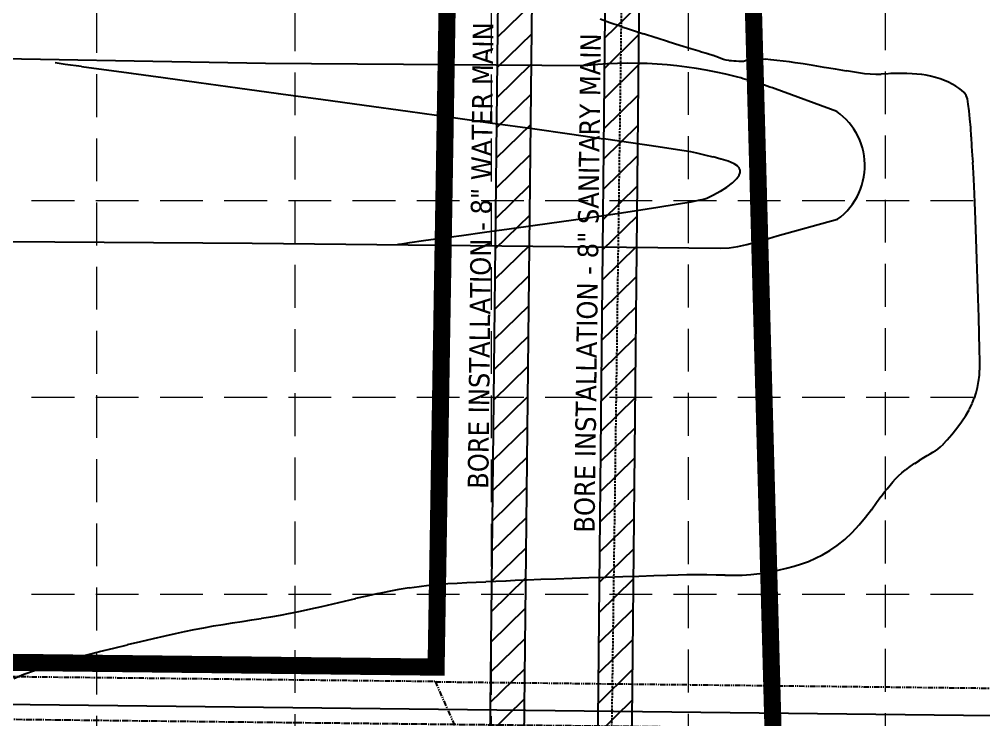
# Model space of a CAD drawing. Header units: inches. Extents: x 6967 to 7890, y 13663 to 15138.
# Drawn here: x 7672.6 to 7785.3, y 14293.8 to 14375.7 of the extents above; entities that cross this region are included whole.
import ezdxf

# ---------------------------------------------------------------- set-up
doc = ezdxf.new("R2010")
doc.units = ezdxf.units.IN
doc.header["$MEASUREMENT"] = 0
for name, pattern in [('CENTER2', [1.125, 0.75, -0.125, 0.125, -0.125]), ('DASHED', [0.75, 0.5, -0.25]), ('HIDDEN', [0.375, 0.25, -0.125]), ('xGWI003pt$0$PHANTOM2', [1.25, 0.625, -0.125, 0.125, -0.125, 0.125, -0.125]), ('XGWI003WS$0$DASHED2', [0.375, 0.25, -0.125])]:
    doc.linetypes.add(name, pattern=pattern)
for name, color, linetype in [('EC', 35, 'Continuous'), ('GRID', 254, 'HIDDEN'), ('LIMITS OF DISTURBANCE', 1, 'HIDDEN'), ('PROP-SAN-TXT', 7, 'Continuous'), ('SILT FENCE', 200, 'Continuous'), ('V-ROAD-BACK-P', 2, 'Continuous'), ('V-STRM-CNTR-E', 11, 'CENTER2'), ('V-STRM-UNDR-E', 15, 'Continuous'), ('xGWI003pt$0$C-RWAY-DCTD-E', 6, 'xGWI003pt$0$PHANTOM2'), ('XGWI003WS$0$C-SSWR-MAIN-N', 3, 'XGWI003WS$0$DASHED2'), ('XGWI003WS$0$C-UTIL-BORE-N', 6, 'Continuous')]:
    doc.layers.add(name, color=color, linetype=linetype)
doc.styles.add('L60', font='TAHOMA.TTF', dxfattribs={"height": 2.4})

msp = doc.modelspace()

# ---------------------------------------------------------------- hatches: boundary and pattern name
at = {"layer": 'XGWI003WS$0$C-UTIL-BORE-N'}
h = msp.add_hatch(dxfattribs=at)
h.set_pattern_fill('ANSI31', color=256, scale=20, angle=-0.5862, style=0)
h.set_pattern_definition([(44.413774, (-146.4513, 79.9115), (-1.7495877, 1.78576116), [])])
h.paths.add_polyline_path([(7743.97, 14266.24), (7745.6, 14431.23), (7741.6, 14431.26), (7739.97, 14266.27)])
h = msp.add_hatch(dxfattribs=at)
h.set_pattern_fill('ANSI31', color=256, scale=20, angle=-0.643, style=0)
h.set_pattern_definition([(44.356957, (-173.1588, 87.8438), (-1.747816, 1.78749525), [])])
h.paths.add_polyline_path([(7731.34, 14266.35), (7733.02, 14421.34), (7729.02, 14421.37), (7727.34, 14266.38)])

# ---------------------------------------------------------------- linework, layer by layer
at = {"layer": 'EC', "color": 35, "extrusion": (-0.342082, -0.93967, 0), "elevation": -16156.27}
msp.add_lwpolyline([(2357.06, 663), (2355.87, 663)], dxfattribs=at)
at = {"layer": 'EC', "color": 35, "extrusion": (-0.327491, -0.944854, 0), "elevation": -16117.84}
msp.add_lwpolyline([(2608.22, 663), (2606.96, 663)], dxfattribs=at)
at = {"layer": 'EC', "color": 35, "extrusion": (0.31645, 0.948609, 0), "elevation": 16086.32}
msp.add_lwpolyline([(-2797.4, 663), (-2796, 663)], dxfattribs=at)
at = {"layer": 'EC', "color": 35, "extrusion": (0.308844, 0.951113, 0), "elevation": 16063.41}
msp.add_lwpolyline([(-2927.61, 663), (-2926.12, 663)], dxfattribs=at)
at = {"layer": 'EC', "color": 35, "extrusion": (-0.303335, -0.952884, 0), "elevation": -16046.2}
msp.add_lwpolyline([(3022.03, 663), (3020.51, 663)], dxfattribs=at)
at = {"layer": 'EC', "color": 35, "extrusion": (-0.299223, -0.954183, 0), "elevation": -16033.02}
msp.add_lwpolyline([(3092.72, 663), (3091.21, 663)], dxfattribs=at)
at = {"layer": 'EC', "color": 35}
for points, elevation in [([(7749.83, 14372.6), (7748.46, 14373.03)], 663), ([(7751.09, 14372.21), (7749.83, 14372.6)], 663), ([(7679.93, 14370.13), (7678.01, 14370.39)], 664), ([(7754, 14371.32), (7753.69, 14371.42)], 663), ([(7754.33, 14371.2), (7754, 14371.32)], 663), ([(7755.21, 14370.88), (7754.9, 14370.97)], 663), ([(7756.39, 14370.76), (7756.13, 14370.77)], 663), ([(7756.95, 14370.72), (7756.69, 14370.73)], 663), ([(7757.24, 14370.74), (7756.95, 14370.72)], 663), ([(7757.76, 14370.92), (7757.5, 14370.81)], 663), ([(7758.26, 14371.09), (7758.02, 14371.03)], 663), ([(7758.78, 14371.08), (7758.54, 14371.1)], 663), ([(7759.06, 14371.04), (7758.78, 14371.08)], 663), ([(7759.33, 14371.02), (7759.06, 14371.04)], 663), ([(7689.46, 14368.82), (7685.73, 14369.33)], 664), ([(7766.68, 14370.03), (7765.39, 14370.25)], 663), ([(7768, 14369.82), (7766.68, 14370.03)], 663), ([(7773.89, 14369.27), (7773.33, 14369.23)], 663), ([(7775.03, 14369.34), (7774.45, 14369.31)], 663), ([(7775.68, 14369.34), (7775.03, 14369.34)], 663), ([(7776.34, 14369.32), (7775.68, 14369.34)], 663), ([(7698.13, 14367.62), (7693.62, 14368.24)], 664), ([(7781.63, 14368.08), (7781.19, 14368.31)], 663), ([(7783.51, 14365.75), (7783.4, 14366.35)], 663), ([(7718.04, 14364.87), (7712.94, 14365.58)], 664), ([(7723.06, 14364.18), (7718.04, 14364.87)], 664), ([(7783.79, 14363.01), (7783.7, 14364.03)], 663), ([(7732.6, 14362.84), (7727.95, 14363.49)], 664), ([(7736.94, 14362.23), (7732.6, 14362.84)], 664), ([(7783.86, 14361.92), (7783.79, 14363.01)], 663), ([(7744.36, 14361.17), (7740.89, 14361.67)], 664), ([(7747.27, 14360.75), (7744.36, 14361.17)], 664), ([(7784.01, 14359.75), (7783.94, 14360.82)], 663), ([(7754.62, 14359.32), (7753.7, 14359.57)], 664), ([(7756.16, 14358.76), (7755.46, 14359.06)], 664), ([(7756.84, 14358.09), (7756.76, 14358.26)], 664), ([(7756.86, 14358.01), (7756.84, 14358.09)], 664), ([(7756.87, 14357.92), (7756.86, 14358.01)], 664), ([(7784.12, 14357.73), (7784.06, 14358.95)], 663), ([(7756.47, 14357.05), (7756.75, 14357.45)], 664), ([(7756.85, 14357.74), (7756.87, 14357.92)], 664), ([(7784.19, 14356.16), (7784.12, 14357.73)], 663), ([(7744.75, 14353.31), (7747.25, 14353.69)], 664), ([(7784.35, 14352.21), (7784.26, 14354.3)], 663), ([(7741.99, 14352.9), (7744.75, 14353.31)], 664), ([(7726.98, 14350.78), (7729.88, 14351.18)], 664), ([(7784.43, 14349.98), (7784.35, 14352.21)], 663), ([(7719.86, 14349.79), (7721.89, 14350.07)], 664), ([(7716.83, 14349.34), (7716.98, 14349.37)], 664), ([(7716.98, 14349.37), (7717.4, 14349.43)], 664), ([(7718.28, 14349.56), (7719.86, 14349.79)], 664), ([(7784.7, 14333.31), (7784.81, 14334.08)], 663), ([(7784.22, 14331.38), (7784.42, 14332)], 663), ([(7783.63, 14330.04), (7783.96, 14330.73)], 663), ([(7781.59, 14327.14), (7782.16, 14327.86)], 663), ([(7780.59, 14326), (7781.05, 14326.51)], 663), ([(7777.82, 14324.12), (7778.3, 14324.43)], 663), ([(7778.3, 14324.43), (7778.69, 14324.68)], 663), ([(7775.75, 14322.67), (7776.19, 14323.02)], 663), ([(7776.72, 14323.39), (7777.27, 14323.77)], 663), ([(7769.96, 14315.69), (7770.77, 14316.57)], 663), ([(7767.32, 14313.58), (7768.21, 14314.17)], 663), ([(7768.21, 14314.17), (7769.1, 14314.87)], 663), ([(7765.66, 14312.67), (7766.48, 14313.09)], 663), ([(7764.02, 14312.01), (7764.85, 14312.31)], 663), ([(7745.02, 14310.59), (7746.76, 14310.64)], 663), ([(7748.31, 14310.69), (7749.63, 14310.73)], 663), ([(7754.05, 14310.74), (7755.09, 14310.72)], 663), ([(7756.1, 14310.7), (7757.11, 14310.71)], 663), ([(7757.11, 14310.71), (7758.12, 14310.77)], 663), ([(7758.12, 14310.77), (7759.16, 14310.88)], 663), ([(7759.16, 14310.88), (7760.24, 14311.06)], 663), ([(7760.24, 14311.06), (7761.29, 14311.29)], 663), ([(7719.35, 14309.39), (7720.5, 14309.52)], 663), ([(7721.62, 14309.62), (7722.72, 14309.71)], 663), ([(7722.72, 14309.71), (7723.82, 14309.78)], 663), ([(7723.82, 14309.78), (7724.92, 14309.83)], 663), ([(7724.92, 14309.83), (7726.03, 14309.89)], 663), ([(7727.15, 14309.94), (7728.31, 14309.99)], 663), ([(7733.56, 14310.22), (7735.33, 14310.28)], 663), ([(7737.23, 14310.34), (7739.2, 14310.41)], 663), ([(7711.98, 14307.99), (7713.3, 14308.29)], 663), ([(7706.72, 14306.76), (7708, 14307.05)], 663), ([(7696.45, 14304.95), (7697.57, 14305.13)], 663), ([(7697.57, 14305.13), (7698.68, 14305.3)], 663), ([(7698.68, 14305.3), (7699.8, 14305.48)], 663), ([(7699.8, 14305.48), (7700.92, 14305.65)], 663), ([(7690.91, 14303.88), (7691.96, 14304.11)], 663), ([(7691.96, 14304.11), (7693.08, 14304.35)], 663), ([(7693.08, 14304.35), (7694.21, 14304.56)], 663), ([(7694.21, 14304.56), (7695.33, 14304.76)], 663), ([(7695.33, 14304.76), (7696.45, 14304.95)], 663), ([(7688.32, 14303.29), (7689.69, 14303.6)], 663), ([(7677.23, 14300.45), (7678.78, 14300.89)], 663)]:
    msp.add_lwpolyline(points, dxfattribs=dict(at, elevation=elevation))
at = {"layer": 'EC', "color": 35, "extrusion": (-0.292263, -0.956338, 0), "elevation": -16010.05}
msp.add_lwpolyline([(3213.34, 663), (3212.2, 663)], dxfattribs=at)
at = {"layer": 'EC', "color": 35, "extrusion": (0.291616, 0.956535, 0), "elevation": 16007.87}
msp.add_lwpolyline([(-3225.09, 663), (-3224.17, 663)], dxfattribs=at)
at = {"layer": 'EC', "color": 35, "extrusion": (-0.292659, -0.956217, 0), "elevation": -16011.38}
msp.add_lwpolyline([(3208.28, 663), (3207.63, 663)], dxfattribs=at)
at = {"layer": 'EC', "color": 35, "extrusion": (-0.137555, -0.990494, 0), "elevation": -15289.94}
msp.add_lwpolyline([(5628.3, 664), (5627.14, 664)], dxfattribs=at)
at = {"layer": 'EC', "color": 35, "extrusion": (0.382143, 0.924103, 0), "elevation": 16243.73}
msp.add_lwpolyline([(-1674.25, 663), (-1673.94, 663)], dxfattribs=at)
at = {"layer": 'EC', "color": 35, "extrusion": (-0.356311, -0.934368, 0), "elevation": -16190.92}
msp.add_lwpolyline([(2125.39, 663), (2125.09, 663)], dxfattribs=at)
at = {"layer": 'EC', "color": 35, "extrusion": (-0.180754, -0.983528, 0), "elevation": -15535.96}
msp.add_lwpolyline([(5030.21, 663), (5029.87, 663)], dxfattribs=at)
at = {"layer": 'EC', "color": 35, "extrusion": (-0.105864, -0.994381, 0), "elevation": -15111.1}
msp.add_lwpolyline([(6190.92, 663), (6190.61, 663)], dxfattribs=at)
at = {"layer": 'EC', "color": 35, "extrusion": (-0.058994, -0.998258, 0), "elevation": -14803.31}
msp.add_lwpolyline([(6894.84, 663), (6894.55, 663)], dxfattribs=at)
at = {"layer": 'EC', "color": 35, "extrusion": (-0.085463, -0.996341, 0), "elevation": -14981.07}
msp.add_lwpolyline([(6500.15, 663), (6499.85, 663)], dxfattribs=at)
at = {"layer": 'EC', "color": 35, "extrusion": (0.268246, -0.963351, 0), "elevation": -11763.21}
msp.add_lwpolyline([(11328.1, 663), (11327.83, 663)], dxfattribs=at)
at = {"layer": 'EC', "color": 35, "extrusion": (0.381087, -0.924539, 0), "elevation": -10330.09}
msp.add_lwpolyline([(12649.21, 663), (12648.93, 663)], dxfattribs=at)
at = {"layer": 'EC', "color": 35, "extrusion": (0.038362, -0.999264, 0), "elevation": -14062.9}
msp.add_lwpolyline([(8304.12, 663), (8303.85, 663)], dxfattribs=at)
at = {"layer": 'EC', "color": 35, "extrusion": (-0.086161, -0.996281, 0), "elevation": -14986.13}
msp.add_lwpolyline([(6492.73, 663), (6492.25, 663)], dxfattribs=at)
at = {"layer": 'EC', "color": 35, "extrusion": (-0.090661, -0.995882, 0), "elevation": -15015.31}
msp.add_lwpolyline([(6425.58, 663), (6424.96, 663)], dxfattribs=at)
at = {"layer": 'EC', "color": 35, "extrusion": (-0.096805, -0.995303, 0), "elevation": -15054.67}
msp.add_lwpolyline([(6333.53, 663), (6332.81, 663)], dxfattribs=at)
at = {"layer": 'EC', "color": 35, "extrusion": (-0.105286, -0.994442, 0), "elevation": -15108.12}
msp.add_lwpolyline([(6205.72, 663), (6204.96, 663)], dxfattribs=at)
at = {"layer": 'EC', "color": 35, "extrusion": (-0.117556, -0.993066, 0), "elevation": -15183.59}
msp.add_lwpolyline([(6019.45, 663), (6018.7, 663)], dxfattribs=at)
at = {"layer": 'EC', "color": 35, "extrusion": (-0.143372, -0.989669, 0), "elevation": -15335.16}
msp.add_lwpolyline([(5622.75, 663), (5622.09, 663)], dxfattribs=at)
at = {"layer": 'EC', "color": 35, "extrusion": (-0.157576, -0.987507, 0), "elevation": -15414.36}
msp.add_lwpolyline([(5402.8, 663), (5401.84, 663)], dxfattribs=at)
at = {"layer": 'EC', "color": 35, "extrusion": (-0.162431, -0.98672, 0), "elevation": -15440.75}
msp.add_lwpolyline([(5328.09, 663), (5326.92, 663)], dxfattribs=at)
at = {"layer": 'EC', "color": 35, "extrusion": (-0.136262, -0.990673, 0), "elevation": -15282.57}
msp.add_lwpolyline([(5652.82, 664), (5650.2, 664)], dxfattribs=at)
at = {"layer": 'EC', "color": 35, "extrusion": (-0.136156, -0.990687, 0), "elevation": -15281.97}
msp.add_lwpolyline([(5657.7, 664), (5654.46, 664)], dxfattribs=at)
at = {"layer": 'EC', "color": 35, "extrusion": (-0.158353, -0.987383, 0), "elevation": -15418.59}
msp.add_lwpolyline([(5395.79, 663), (5394.48, 663)], dxfattribs=at)
at = {"layer": 'EC', "color": 35, "extrusion": (-0.150915, -0.988547, 0), "elevation": -15377.54}
msp.add_lwpolyline([(5512.88, 663), (5511.71, 663)], dxfattribs=at)
at = {"layer": 'EC', "color": 35, "extrusion": (-0.136401, -0.990654, 0), "elevation": -15295.03}
msp.add_lwpolyline([(5738.78, 663), (5737.82, 663)], dxfattribs=at)
at = {"layer": 'EC', "color": 35, "extrusion": (-0.102137, -0.99477, 0), "elevation": -15087.9}
msp.add_lwpolyline([(6263.78, 663), (6263.12, 663)], dxfattribs=at)
at = {"layer": 'EC', "color": 35, "extrusion": (-0.030149, -0.999545, 0), "elevation": -14597.03}
msp.add_lwpolyline([(7335.97, 663), (7335.3, 663)], dxfattribs=at)
at = {"layer": 'EC', "color": 35, "extrusion": (0.028682, -0.999589, 0), "elevation": -14140.36}
msp.add_lwpolyline([(8182.28, 663), (8181.67, 663)], dxfattribs=at)
at = {"layer": 'EC', "color": 35, "extrusion": (0.074581, -0.997215, 0), "elevation": -13749.46}
msp.add_lwpolyline([(8824.48, 663), (8823.92, 663)], dxfattribs=at)
at = {"layer": 'EC', "color": 35, "extrusion": (-0.04465, -0.999003, 0), "elevation": -14702.2}
msp.add_lwpolyline([(7127.6, 663), (7126.99, 663)], dxfattribs=at)
at = {"layer": 'EC', "color": 35, "extrusion": (-0.065757, -0.997836, 0), "elevation": -14849.58}
msp.add_lwpolyline([(6815.8, 663), (6815.23, 663)], dxfattribs=at)
at = {"layer": 'EC', "color": 35, "extrusion": (-0.098498, -0.995137, 0), "elevation": -15065.45}
msp.add_lwpolyline([(6324.9, 663), (6324.35, 663)], dxfattribs=at)
at = {"layer": 'EC', "color": 35, "extrusion": (-0.13621, -0.99068, 0), "elevation": -15282.28}
msp.add_lwpolyline([(5664.8, 664), (5660.61, 664)], dxfattribs=at)
at = {"layer": 'EC', "color": 35, "extrusion": (-0.142369, -0.989814, 0), "elevation": -15330.18}
msp.add_lwpolyline([(5653.64, 663), (5653.11, 663)], dxfattribs=at)
at = {"layer": 'EC', "color": 35, "extrusion": (-0.195093, -0.980785, 0), "elevation": -15610.56}
msp.add_lwpolyline([(4826.33, 663), (4825.8, 663)], dxfattribs=at)
at = {"layer": 'EC', "color": 35, "extrusion": (-0.244888, -0.969551, 0), "elevation": -15836.51}
msp.add_lwpolyline([(4024.05, 663), (4023.44, 663)], dxfattribs=at)
at = {"layer": 'EC', "color": 35, "extrusion": (-0.294331, -0.955704, 0), "elevation": -16022.18}
msp.add_lwpolyline([(3206.44, 663), (3205.88, 663)], dxfattribs=at)
at = {"layer": 'EC', "color": 35, "extrusion": (0.350917, 0.936406, 0), "elevation": 16185.17}
msp.add_lwpolyline([(-2243.76, 663), (-2243.24, 663)], dxfattribs=at)
at = {"layer": 'EC', "color": 35, "extrusion": (-0.41118, -0.911554, 0), "elevation": -16296.96}
msp.add_lwpolyline([(1185.01, 663), (1184.51, 663)], dxfattribs=at)
at = {"layer": 'EC', "color": 35, "extrusion": (0.491662, 0.870786, 0), "elevation": 16337.45}
msp.add_lwpolyline([(287.63, 663), (288.1, 663)], dxfattribs=at)
at = {"layer": 'EC', "color": 35, "extrusion": (-0.136469, -0.990644, 0), "elevation": -15283.76}
msp.add_lwpolyline([(5670.2, 664), (5665.37, 664)], dxfattribs=at)
at = {"layer": 'EC', "color": 35, "extrusion": (-0.136664, -0.990618, 0), "elevation": -15284.87}
msp.add_lwpolyline([(5672.21, 664), (5667.19, 664)], dxfattribs=at)
at = {"layer": 'EC', "color": 35, "extrusion": (-0.511703, -0.859163, 0), "elevation": -16326.4}
msp.add_lwpolyline([(-665.59, 663), (-666.02, 663)], dxfattribs=at)
at = {"layer": 'EC', "color": 35, "extrusion": (-0.587719, -0.809065, 0), "elevation": -16198.21}
msp.add_lwpolyline([(-2147.25, 663), (-2147.66, 663)], dxfattribs=at)
at = {"layer": 'EC', "color": 35, "extrusion": (0.707461, 0.706752, 0), "elevation": 15660.16}
msp.add_lwpolyline([(4663.5, 663), (4663.91, 663)], dxfattribs=at)
at = {"layer": 'EC', "color": 35, "extrusion": (0.830653, 0.556791, 0), "elevation": 14464.46}
msp.add_lwpolyline([(7600.12, 663), (7600.56, 663)], dxfattribs=at)
at = {"layer": 'EC', "color": 35, "extrusion": (-0.136907, -0.990584, 0), "elevation": -15286.27}
msp.add_lwpolyline([(5673.57, 664), (5668.46, 664)], dxfattribs=at)
at = {"layer": 'EC', "color": 35, "extrusion": (0.946308, 0.323266, 0), "elevation": 12009.65}
msp.add_lwpolyline([(11078.89, 663), (11079.29, 663)], dxfattribs=at)
at = {"layer": 'EC', "color": 35, "extrusion": (0.991703, 0.128551, 0), "elevation": 9565.66}
msp.add_lwpolyline([(13245.18, 663), (13245.98, 663)], dxfattribs=at)
at = {"layer": 'EC', "color": 35, "extrusion": (0.995196, 0.097898, 0), "elevation": 9152.52}
msp.add_lwpolyline([(13533.03, 663), (13533.96, 663)], dxfattribs=at)
at = {"layer": 'EC', "color": 35, "extrusion": (-0.138045, -0.990426, 0), "elevation": -15292.78}
msp.add_lwpolyline([(5671.15, 664), (5666.22, 664)], dxfattribs=at)
at = {"layer": 'EC', "color": 35, "extrusion": (-0.140455, -0.990087, 0), "elevation": -15306.55}
msp.add_lwpolyline([(5646.99, 664), (5643, 664)], dxfattribs=at)
at = {"layer": 'EC', "color": 35, "extrusion": (0.997799, 0.066311, 0), "elevation": 8719.09}
msp.add_lwpolyline([(13813.05, 663), (13814.15, 663)], dxfattribs=at)
at = {"layer": 'EC', "color": 35, "extrusion": (-0.14808, -0.988975, 0), "elevation": -15349.64}
msp.add_lwpolyline([(5537.62, 664), (5535.33, 664)], dxfattribs=at)
at = {"layer": 'EC', "color": 35, "extrusion": (-0.156188, -0.987727, 0), "elevation": -15394.55}
msp.add_lwpolyline([(5413.08, 664), (5411.52, 664)], dxfattribs=at)
at = {"layer": 'EC', "color": 35, "extrusion": (-0.183725, -0.982978, 0), "elevation": -15539.79}
msp.add_lwpolyline([(4981.56, 664), (4980.82, 664)], dxfattribs=at)
at = {"layer": 'EC', "color": 35, "extrusion": (-0.243503, -0.9699, 0), "elevation": -15815.38}
msp.add_lwpolyline([(4022.74, 664), (4021.78, 664)], dxfattribs=at)
at = {"layer": 'EC', "color": 35, "extrusion": (-0.23486, -0.972029, 0), "elevation": -15778.95}
msp.add_lwpolyline([(4164.33, 664), (4163.35, 664)], dxfattribs=at)
at = {"layer": 'EC', "color": 35, "extrusion": (-0.300612, -0.953747, 0), "elevation": -16026.29}
msp.add_lwpolyline([(3080.24, 664), (3079.36, 664)], dxfattribs=at)
at = {"layer": 'EC', "color": 35, "extrusion": (0.998308, 0.058149, 0), "elevation": 8605.85}
msp.add_lwpolyline([(13882.02, 663), (13882.81, 663)], dxfattribs=at)
at = {"layer": 'EC', "color": 35, "extrusion": (-0.555803, -0.831314, 0), "elevation": -16247.53}
msp.add_lwpolyline([(-1532.34, 664), (-1532.83, 664)], dxfattribs=at)
at = {"layer": 'EC', "color": 35, "extrusion": (0.749498, 0.662006, 0), "elevation": 15318.94}
msp.add_lwpolyline([(5626.46, 664), (5626.77, 664)], dxfattribs=at)
at = {"layer": 'EC', "color": 35, "extrusion": (0.7006, -0.713555, 0), "elevation": -4810.36}
msp.add_lwpolyline([(15592.49, 664), (15593.21, 664)], dxfattribs=at)
at = {"layer": 'EC', "color": 35, "extrusion": (0.937014, -0.349292, 0), "elevation": 2253.23}
msp.add_lwpolyline([(16162.5, 664), (16162.81, 664)], dxfattribs=at)
at = {"layer": 'EC', "color": 35, "extrusion": (0.535746, -0.844379, 0), "elevation": -7967.08}
msp.add_lwpolyline([(14238.72, 664), (14239.61, 664)], dxfattribs=at)
at = {"layer": 'EC', "color": 35, "extrusion": (0.604527, -0.796585, 0), "elevation": -6747.53}
msp.add_lwpolyline([(14856.37, 664), (14857.2, 664)], dxfattribs=at)
at = {"layer": 'EC', "color": 35, "extrusion": (0.999112, 0.042125, 0), "elevation": 8382.03}
msp.add_lwpolyline([(14013.64, 663), (14015.51, 663)], dxfattribs=at)
at = {"layer": 'EC', "color": 35, "extrusion": (0.195551, -0.980694, 0), "elevation": -12561.47}
msp.add_lwpolyline([(10408.48, 664), (10409.72, 664)], dxfattribs=at)
at = {"layer": 'EC', "color": 35, "extrusion": (0.269523, -0.962994, 0), "elevation": -11733.94}
msp.add_lwpolyline([(11334.34, 664), (11335, 664)], dxfattribs=at)
at = {"layer": 'EC', "color": 35, "extrusion": (-0.433976, 0.900925, 0), "elevation": 9567.95}
msp.add_lwpolyline([(-13214.46, 664), (-13215.33, 664)], dxfattribs=at)
at = {"layer": 'EC', "color": 35, "extrusion": (0.481751, -0.876308, 0), "elevation": -8844.15}
msp.add_lwpolyline([(13710.27, 664), (13711.18, 664)], dxfattribs=at)
at = {"layer": 'EC', "color": 35, "extrusion": (0.158717, -0.987324, 0), "elevation": -12942.13}
msp.add_lwpolyline([(9927.22, 664), (9929.39, 664)], dxfattribs=at)
at = {"layer": 'EC', "color": 35, "extrusion": (0.170926, -0.985284, 0), "elevation": -12818.23}
msp.add_lwpolyline([(10088.83, 664), (10090.58, 664)], dxfattribs=at)
at = {"layer": 'EC', "color": 35, "extrusion": (0.141157, -0.989987, 0), "elevation": -13116.34}
msp.add_lwpolyline([(9684.43, 664), (9687.51, 664)], dxfattribs=at)
at = {"layer": 'EC', "color": 35, "extrusion": (0.143493, -0.989651, 0), "elevation": -13093.44}
msp.add_lwpolyline([(9718.44, 664), (9721.42, 664)], dxfattribs=at)
at = {"layer": 'EC', "color": 35, "extrusion": (0.138312, -0.990389, 0), "elevation": -13144.12}
msp.add_lwpolyline([(9640.52, 664), (9643.58, 664)], dxfattribs=at)
at = {"layer": 'EC', "color": 35, "extrusion": (0.13948, -0.990225, 0), "elevation": -13132.73}
msp.add_lwpolyline([(9659.08, 664), (9662.19, 664)], dxfattribs=at)
at = {"layer": 'EC', "color": 35, "extrusion": (0.137546, -0.990495, 0), "elevation": -13151.56}
msp.add_lwpolyline([(9622.3, 664), (9624.72, 664)], dxfattribs=at)
at = {"layer": 'EC', "color": 35, "extrusion": (0.1373, -0.990529, 0), "elevation": -13153.95}
msp.add_lwpolyline([(9621.46, 664), (9624.17, 664)], dxfattribs=at)
at = {"layer": 'EC', "color": 35, "extrusion": (0.245115, -0.969494, 0), "elevation": -12020.08}
msp.add_lwpolyline([(10998.62, 664), (10998.66, 664)], dxfattribs=at)
at = {"layer": 'EC', "color": 35, "extrusion": (0.14656, -0.989202, 0), "elevation": -13063.42}
msp.add_lwpolyline([(9737.11, 664), (9738.01, 664)], dxfattribs=at)
at = {"layer": 'EC', "color": 35, "extrusion": (0.99934, 0.036315, 0), "elevation": 8300.42}
msp.add_lwpolyline([(14055.5, 663), (14057.82, 663)], dxfattribs=at)
at = {"layer": 'EC', "color": 35, "extrusion": (0.999409, 0.034368, 0), "elevation": 8273.02}
msp.add_lwpolyline([(14069.3, 663), (14071.64, 663)], dxfattribs=at)
at = {"layer": 'EC', "color": 35, "extrusion": (0.999484, 0.03213, 0), "elevation": 8241.49}
msp.add_lwpolyline([(14085.5, 663), (14087.79, 663)], dxfattribs=at)
at = {"layer": 'EC', "color": 35, "extrusion": (0.999569, 0.029372, 0), "elevation": 8202.6}
msp.add_lwpolyline([(14106.01, 663), (14108.18, 663)], dxfattribs=at)
at = {"layer": 'EC', "color": 35, "extrusion": (0.999669, 0.025723, 0), "elevation": 8151.05}
msp.add_lwpolyline([(14133.86, 663), (14135.86, 663)], dxfattribs=at)
at = {"layer": 'EC', "color": 35, "extrusion": (0.99979, 0.020474, 0), "elevation": 8076.73}
msp.add_lwpolyline([(14174.73, 663), (14176.47, 663)], dxfattribs=at)
at = {"layer": 'EC', "color": 35, "extrusion": (0.999928, 0.012024, 0), "elevation": 7956.66}
msp.add_lwpolyline([(14241.05, 663), (14242.47, 663)], dxfattribs=at)
at = {"layer": 'EC', "color": 35, "extrusion": (0.999991, -0.004245, 0), "elevation": 7723.92}
msp.add_lwpolyline([(14367.58, 663), (14368.62, 663)], dxfattribs=at)
at = {"layer": 'EC', "color": 35, "extrusion": (0.99877, -0.049593, 0), "elevation": 7064.36}
msp.add_lwpolyline([(14702.52, 663), (14703.1, 663)], dxfattribs=at)
at = {"layer": 'EC', "color": 35, "extrusion": (0.983848, -0.179004, 0), "elevation": 5093.24}
msp.add_lwpolyline([(15494.6, 663), (15495.3, 663)], dxfattribs=at)
at = {"layer": 'EC', "color": 35, "extrusion": (0.971348, -0.237662, 0), "elevation": 4155.21}
msp.add_lwpolyline([(15771.41, 663), (15772.07, 663)], dxfattribs=at)
at = {"layer": 'EC', "color": 35, "extrusion": (0.926893, -0.375326, 0), "elevation": 1836.19}
msp.add_lwpolyline([(16204.58, 663), (16205.27, 663)], dxfattribs=at)
at = {"layer": 'EC', "color": 35, "extrusion": (0.865808, -0.500376, 0), "elevation": -431.28}
msp.add_lwpolyline([(16301.02, 663), (16301.8, 663)], dxfattribs=at)
at = {"layer": 'EC', "color": 35, "extrusion": (0.82742, -0.561583, 0), "elevation": -1607.12}
msp.add_lwpolyline([(16226.44, 663), (16227.33, 663)], dxfattribs=at)
at = {"layer": 'EC', "color": 35, "extrusion": (0.800709, -0.599054, 0), "elevation": -2351.92}
msp.add_lwpolyline([(16134.38, 663), (16135.32, 663)], dxfattribs=at)
at = {"layer": 'EC', "color": 35, "extrusion": (0.761875, -0.647724, 0), "elevation": -3351.44}
msp.add_lwpolyline([(15954.98, 663), (15955.81, 663)], dxfattribs=at)
at = {"layer": 'EC', "color": 35, "extrusion": (-0.542097, 0.840316, 0), "elevation": 7820.39}
msp.add_lwpolyline([(-14303.04, 663), (-14303.4, 663)], dxfattribs=at)
at = {"layer": 'EC', "color": 35, "extrusion": (0.630742, -0.775993, 0), "elevation": -6209.28}
msp.add_lwpolyline([(15072.84, 663), (15073.25, 663)], dxfattribs=at)
at = {"layer": 'EC', "color": 35, "extrusion": (0.709496, -0.70471, 0), "elevation": -4575.37}
msp.add_lwpolyline([(15646.85, 663), (15647.3, 663)], dxfattribs=at)
at = {"layer": 'EC', "color": 35, "extrusion": (-0.519523, 0.854456, 0), "elevation": 8198.6}
msp.add_lwpolyline([(-14088.55, 663), (-14088.97, 663)], dxfattribs=at)
at = {"layer": 'EC', "color": 35, "extrusion": (0.476414, -0.879221, 0), "elevation": -8888.7}
msp.add_lwpolyline([(13664.08, 663), (13664.44, 663)], dxfattribs=at)
at = {"layer": 'EC', "color": 35, "extrusion": (0.482075, -0.87613, 0), "elevation": -8800.39}
msp.add_lwpolyline([(13721.48, 663), (13721.83, 663)], dxfattribs=at)
at = {"layer": 'EC', "color": 35, "extrusion": (0.582064, -0.813143, 0), "elevation": -7120.41}
msp.add_lwpolyline([(14660.08, 663), (14660.72, 663)], dxfattribs=at)
at = {"layer": 'EC', "color": 35, "extrusion": (0.544729, -0.838612, 0), "elevation": -7775.57}
msp.add_lwpolyline([(14324.69, 663), (14325.34, 663)], dxfattribs=at)
at = {"layer": 'EC', "color": 35, "extrusion": (0.752742, -0.658316, 0), "elevation": -3575.79}
msp.add_lwpolyline([(15898.67, 663), (15899.13, 663)], dxfattribs=at)
at = {"layer": 'EC', "color": 35, "extrusion": (0.720943, -0.692994, 0), "elevation": -4319.69}
msp.add_lwpolyline([(15713.34, 663), (15713.83, 663)], dxfattribs=at)
at = {"layer": 'EC', "color": 35, "extrusion": (0.675911, -0.736983, 0), "elevation": -5299.84}
msp.add_lwpolyline([(15410.9, 663), (15411.45, 663)], dxfattribs=at)
at = {"layer": 'EC', "color": 35, "extrusion": (0.782403, -0.622772, 0), "elevation": -2836.18}
msp.add_lwpolyline([(16045.61, 663), (16046.08, 663)], dxfattribs=at)
at = {"layer": 'EC', "color": 35, "extrusion": (0.752197, -0.658938, 0), "elevation": -3588.92}
msp.add_lwpolyline([(15894.66, 663), (15895.22, 663)], dxfattribs=at)
at = {"layer": 'EC', "color": 35, "extrusion": (0.762697, -0.646756, 0), "elevation": -3332.83}
msp.add_lwpolyline([(15950.88, 663), (15951.37, 663)], dxfattribs=at)
at = {"layer": 'EC', "color": 35, "extrusion": (0.811743, -0.584015, 0), "elevation": -2053.1}
msp.add_lwpolyline([(16162.92, 663), (16163.79, 663)], dxfattribs=at)
at = {"layer": 'EC', "color": 35, "extrusion": (0.808883, -0.58797, 0), "elevation": -2131.95}
msp.add_lwpolyline([(16153.58, 663), (16154.27, 663)], dxfattribs=at)
at = {"layer": 'EC', "color": 35, "extrusion": (0.804481, -0.593978, 0), "elevation": -2252.2}
msp.add_lwpolyline([(16135.36, 663), (16136.38, 663)], dxfattribs=at)
at = {"layer": 'EC', "color": 35, "extrusion": (0.767268, -0.641327, 0), "elevation": -3219.34}
msp.add_lwpolyline([(15968.24, 663), (15969.42, 663)], dxfattribs=at)
at = {"layer": 'EC', "color": 35, "extrusion": (0.789773, -0.6134, 0), "elevation": -2644.6}
msp.add_lwpolyline([(16074.59, 663), (16075.71, 663)], dxfattribs=at)
at = {"layer": 'EC', "color": 35, "extrusion": (0.687998, -0.725712, 0), "elevation": -5043.35}
msp.add_lwpolyline([(15486.74, 663), (15487.92, 663)], dxfattribs=at)
at = {"layer": 'EC', "color": 35, "extrusion": (0.508331, -0.861162, 0), "elevation": -8377.93}
msp.add_lwpolyline([(13963.99, 663), (13964.97, 663)], dxfattribs=at)
at = {"layer": 'EC', "color": 35, "extrusion": (-0.253336, 0.967378, 0), "elevation": 11878.19}
msp.add_lwpolyline([(-11134.66, 663), (-11135.59, 663)], dxfattribs=at)
at = {"layer": 'EC', "color": 35, "extrusion": (0.294005, -0.955804, 0), "elevation": -11396.81}
msp.add_lwpolyline([(11627.79, 663), (11628.69, 663)], dxfattribs=at)
at = {"layer": 'EC', "color": 35, "extrusion": (0.399537, -0.916717, 0), "elevation": -10018}
msp.add_lwpolyline([(12836.46, 663), (12837.35, 663)], dxfattribs=at)
at = {"layer": 'EC', "color": 35, "extrusion": (0.03036, -0.999539, 0), "elevation": -14068.85}
msp.add_lwpolyline([(8177.67, 663), (8179.22, 663)], dxfattribs=at)
at = {"layer": 'EC', "color": 35, "extrusion": (0.031688, -0.999498, 0), "elevation": -14057.97}
msp.add_lwpolyline([(8199.21, 663), (8200.24, 663)], dxfattribs=at)
at = {"layer": 'EC', "color": 35, "extrusion": (0.016788, -0.999859, 0), "elevation": -14178.63}
msp.add_lwpolyline([(7989.8, 663), (7991, 663)], dxfattribs=at)
at = {"layer": 'EC', "color": 35, "extrusion": (-0.009471, -0.999955, 0), "elevation": -14383.55}
msp.add_lwpolyline([(7615.97, 663), (7617.1, 663)], dxfattribs=at)
at = {"layer": 'EC', "color": 35, "extrusion": (-0.024962, -0.999688, 0), "elevation": -14499.84}
msp.add_lwpolyline([(7393.34, 663), (7394.41, 663)], dxfattribs=at)
at = {"layer": 'EC', "color": 35, "extrusion": (-0.014992, -0.999888, 0), "elevation": -14425.37}
msp.add_lwpolyline([(7539.67, 663), (7540.69, 663)], dxfattribs=at)
at = {"layer": 'EC', "color": 35, "extrusion": (-0.223904, 0.974611, 0), "elevation": 12210.16}
msp.add_lwpolyline([(-10768.59, 663), (-10769.59, 663)], dxfattribs=at)
at = {"layer": 'EC', "color": 35, "extrusion": (0.092411, -0.995721, 0), "elevation": -13534.82}
msp.add_lwpolyline([(9009.83, 663), (9010.95, 663)], dxfattribs=at)
at = {"layer": 'EC', "color": 35, "extrusion": (0.044631, -0.999004, 0), "elevation": -13950.8}
msp.add_lwpolyline([(8357, 663), (8358.13, 663)], dxfattribs=at)
at = {"layer": 'EC', "color": 35, "extrusion": (0.049693, -0.998765, 0), "elevation": -13908.26}
msp.add_lwpolyline([(8429.87, 663), (8431.07, 663)], dxfattribs=at)
at = {"layer": 'EC', "color": 35, "extrusion": (0.047637, -0.998865, 0), "elevation": -13925.59}
msp.add_lwpolyline([(8402.41, 663), (8403.5, 663)], dxfattribs=at)
at = {"layer": 'EC', "color": 35, "extrusion": (0.04133, -0.999146, 0), "elevation": -13978.37}
msp.add_lwpolyline([(8315.42, 663), (8316.79, 663)], dxfattribs=at)
at = {"layer": 'EC', "color": 35, "extrusion": (0.037651, -0.999291, 0), "elevation": -14008.89}
msp.add_lwpolyline([(8265.27, 663), (8266.87, 663)], dxfattribs=at)
at = {"layer": 'EC', "color": 35, "extrusion": (0.033615, -0.999435, 0), "elevation": -14042.17}
msp.add_lwpolyline([(8211.99, 663), (8213.89, 663)], dxfattribs=at)
at = {"layer": 'EC', "color": 35, "extrusion": (0.031572, -0.999501, 0), "elevation": -14058.94}
msp.add_lwpolyline([(8187.14, 663), (8189.13, 663)], dxfattribs=at)
at = {"layer": 'EC', "color": 35, "extrusion": (0.030957, -0.999521, 0), "elevation": -14063.97}
msp.add_lwpolyline([(8180.48, 663), (8182.44, 663)], dxfattribs=at)
at = {"layer": 'EC', "color": 35, "extrusion": (0.030548, -0.999533, 0), "elevation": -14067.31}
msp.add_lwpolyline([(8176.69, 663), (8178.57, 663)], dxfattribs=at)
at = {"layer": 'EC', "color": 35, "extrusion": (0.214417, -0.976742, 0), "elevation": -12321.65}
msp.add_lwpolyline([(10601.85, 663), (10603.17, 663)], dxfattribs=at)
at = {"layer": 'EC', "color": 35, "extrusion": (0.201306, -0.979528, 0), "elevation": -12462.66}
msp.add_lwpolyline([(10437.06, 663), (10438.34, 663)], dxfattribs=at)
at = {"layer": 'EC', "color": 35, "extrusion": (-0.18286, 0.983139, 0), "elevation": 12656.65}
msp.add_lwpolyline([(-10202.26, 663), (-10203.48, 663)], dxfattribs=at)
at = {"layer": 'EC', "color": 35, "extrusion": (0.157415, -0.987533, 0), "elevation": -12915.88}
msp.add_lwpolyline([(9873.29, 663), (9874.44, 663)], dxfattribs=at)
at = {"layer": 'EC', "color": 35, "extrusion": (0.131048, -0.991376, 0), "elevation": -13174.38}
msp.add_lwpolyline([(9526.81, 663), (9528, 663)], dxfattribs=at)
at = {"layer": 'EC', "color": 35, "extrusion": (0.22841, -0.973565, 0), "elevation": -12168.26}
msp.add_lwpolyline([(10772.11, 663), (10773.46, 663)], dxfattribs=at)
at = {"layer": 'EC', "color": 35, "extrusion": (0.230043, -0.97318, 0), "elevation": -12150.17}
msp.add_lwpolyline([(10793.86, 663), (10795.23, 663)], dxfattribs=at)
at = {"layer": 'EC', "color": 35, "extrusion": (0.22833, -0.973584, 0), "elevation": -12169.15}
msp.add_lwpolyline([(10773.82, 663), (10775.19, 663)], dxfattribs=at)
at = {"layer": 'EC', "color": 35, "extrusion": (0.183545, -0.983011, 0), "elevation": -12649.12}
msp.add_lwpolyline([(10198.11, 663), (10199.26, 663)], dxfattribs=at)
at = {"layer": 'EC', "color": 35, "extrusion": (0.199778, -0.979841, 0), "elevation": -12478.7}
msp.add_lwpolyline([(10407.08, 663), (10408.27, 663)], dxfattribs=at)
at = {"layer": 'EC', "color": 35, "extrusion": (0.213984, -0.976837, 0), "elevation": -12326.26}
msp.add_lwpolyline([(10588.36, 663), (10589.63, 663)], dxfattribs=at)
at = {"layer": 'EC', "color": 35, "extrusion": (0.162391, -0.986726, 0), "elevation": -12865.21}
msp.add_lwpolyline([(9921.82, 663), (9922.96, 663)], dxfattribs=at)
at = {"layer": 'EC', "color": 35, "extrusion": (0.171452, -0.985193, 0), "elevation": -12773.48}
msp.add_lwpolyline([(10040.76, 663), (10041.91, 663)], dxfattribs=at)
at = {"layer": 'EC', "color": 35, "extrusion": (0.219159, -0.975689, 0), "elevation": -12270.61}
msp.add_lwpolyline([(10637.5, 663), (10638.75, 663)], dxfattribs=at)
at = {"layer": 'EC', "color": 35, "extrusion": (0.232676, -0.972554, 0), "elevation": -12121.85}
msp.add_lwpolyline([(10802.23, 663), (10803.83, 663)], dxfattribs=at)
at = {"layer": 'EC', "color": 35, "extrusion": (0.227581, -0.973759, 0), "elevation": -12178.24}
msp.add_lwpolyline([(10740.22, 663), (10741.74, 663)], dxfattribs=at)
at = {"layer": 'EC', "color": 35, "extrusion": (0.253594, -0.967311, 0), "elevation": -11886.13}
msp.add_lwpolyline([(11056.06, 663), (11057.76, 663)], dxfattribs=at)
at = {"layer": 'EC', "color": 35, "extrusion": (-0.245437, 0.969413, 0), "elevation": 11978.85}
msp.add_lwpolyline([(-10957.24, 663), (-10958.94, 663)], dxfattribs=at)
at = {"layer": 'EC', "color": 35, "extrusion": (0.238558, -0.971128, 0), "elevation": -12056.24}
msp.add_lwpolyline([(10873.74, 663), (10875.4, 663)], dxfattribs=at)
at = {"layer": 'EC', "color": 35, "extrusion": (0.263428, -0.964679, 0), "elevation": -11772.97}
msp.add_lwpolyline([(11174.82, 663), (11176.49, 663)], dxfattribs=at)
at = {"layer": 'EC', "color": 35, "extrusion": (0.336982, -0.941511, 0), "elevation": -10877.05}
msp.add_lwpolyline([(12042.94, 663), (12044.23, 663)], dxfattribs=at)
at = {"layer": 'EC', "color": 35, "extrusion": (0.310448, -0.95059, 0), "elevation": -11210.52}
msp.add_lwpolyline([(11734.48, 663), (11735.91, 663)], dxfattribs=at)
at = {"layer": 'EC', "color": 35, "extrusion": (0.290729, -0.956805, 0), "elevation": -11450.75}
msp.add_lwpolyline([(11501.63, 663), (11503.17, 663)], dxfattribs=at)
at = {"layer": 'EC', "color": 35, "extrusion": (-0.372877, 0.927881, 0), "elevation": 10406.72}
msp.add_lwpolyline([(-12450.33, 663), (-12451.62, 663)], dxfattribs=at)
at = {"layer": 'GRID', "color": 252, "linetype": 'HIDDEN', "lineweight": 0, "ltscale": 20}
for p, q in [((7704.94, 13779.45), (7704.77, 15114.09)), ((7727.82, 13779.21), (7727.77, 15114.09)), ((7750.84, 13779.49), (7750.77, 15114.09)), ((7773.89, 13779.57), (7773.77, 15114.09)), ((7681.73, 13779.24), (7681.66, 15113.57)), ((6991.59, 14354.5), (7865.68, 14354.5)), ((6991.59, 14331.49), (7865.68, 14331.49)), ((6991.59, 14308.49), (7865.68, 14308.49))]:
    msp.add_line(p, q, dxfattribs=at)
at = {"layer": 'LIMITS OF DISTURBANCE', "linetype": 'DASHED', "ltscale": 25, "const_width": 2}
msp.add_lwpolyline([(7739.48, 14757.07), (7725.7, 14611.8), (7723.22, 14412.54), (7721.34, 14299.95), (7626.68, 14301.01), (7537.7, 14305.63)], dxfattribs=at)
msp.add_lwpolyline([(7470.5, 14064.56), (7646.85, 14024.45), (7787.41, 13990.18), (7791.29, 14258.17, 0.452986), (7760.89, 14285.63), (7756.8, 14435.94), (7759.66, 14613.39), (7774.17, 14755.27)], format="xyb", dxfattribs=at)
at = {"layer": 'SILT FENCE', "linetype": 'Continuous', "ltscale": 25, "const_width": 4}
msp.add_lwpolyline([(7117.6, 14220.55), (7125.36, 14241.77), (7144.64, 14284.48), (7191.6, 14377.34), (7241.14, 14390.54), (7283.26, 14368.13), (7378.58, 14333.28, 0.080719), (7711.3, 14276.13), (7748.41, 14279.87, -0.375451), (7785.09, 14252.52), (7783.08, 14036.21)], format="xyb", dxfattribs=at)
at = {"layer": 'V-ROAD-BACK-P', "color": 7}
msp.add_line((7701.4, 14370.55), (7739.07, 14370.27), dxfattribs=at)
for points in [[(7609.3, 14372.55), (7612.8, 14372.39), (7616.31, 14372.23), (7619.82, 14372.09), (7623.33, 14371.96), (7626.84, 14371.84), (7630.35, 14371.73), (7633.85, 14371.63), (7637.36, 14371.54), (7640.87, 14371.46), (7644.38, 14371.4), (7647.89, 14371.34), (7651.4, 14371.29), (7654.92, 14371.26), (7658.43, 14371.23), (7661.94, 14371.22), (7661.94, 14371.22), (7701.4, 14370.55)], [(7659.48, 14349.78), (7699.87, 14349.51), (7754.52, 14348.92), (7755.57, 14348.96), (7756.6, 14349.11), (7757.64, 14349.33), (7759.68, 14349.9), (7761.2, 14350.34), (7768.23, 14352.29), (7768.62, 14352.59), (7769, 14352.92), (7769.35, 14353.28), (7769.68, 14353.65), (7769.98, 14354.05), (7770.26, 14354.47), (7770.51, 14354.9), (7770.73, 14355.34), (7770.92, 14355.8), (7771.08, 14356.28), (7771.21, 14356.76), (7771.31, 14357.25), (7771.38, 14357.74), (7771.42, 14358.24), (7771.42, 14358.74), (7771.4, 14359.22), (7771.34, 14359.69), (7771.26, 14360.16), (7771.14, 14360.63), (7771, 14361.09), (7770.83, 14361.54), (7770.63, 14361.97), (7770.4, 14362.4), (7770.15, 14362.81), (7769.88, 14363.2), (7769.58, 14363.57), (7769.26, 14363.93), (7768.91, 14364.26), (7768.55, 14364.58), (7768.17, 14364.87), (7768.17, 14364.87), (7760.94, 14367.52), (7760.63, 14367.63), (7760.32, 14367.74), (7760.02, 14367.84), (7759.71, 14367.95), (7759.4, 14368.05), (7759.09, 14368.15), (7758.79, 14368.25), (7758.48, 14368.35), (7758.16, 14368.44), (7757.85, 14368.53), (7757.54, 14368.62), (7757.23, 14368.71), (7756.92, 14368.8), (7756.6, 14368.88), (7756.29, 14368.96), (7755.17, 14369.24), (7754.04, 14369.49), (7752.9, 14369.71), (7751.76, 14369.91), (7750.62, 14370.08), (7749.47, 14370.22), (7748.32, 14370.33), (7747.16, 14370.42), (7746.01, 14370.48), (7744.85, 14370.51), (7743.69, 14370.52), (7742.54, 14370.5), (7741.38, 14370.45), (7740.23, 14370.37), (7739.07, 14370.27)]]:
    msp.add_lwpolyline(points, dxfattribs=at)
at = {"layer": 'V-STRM-CNTR-E', "color": 5}
msp.add_lwpolyline([(7100.21, 14355.42), (7286.42, 14353.29, 0.069019), (7572.03, 14296.22, 0.011978), (7622.78, 14294.42), (7793.15, 14292.47)], format="xyb", dxfattribs=at)
at = {"layer": 'V-STRM-UNDR-E', "color": 5}
msp.add_lwpolyline([(7100.23, 14357.17), (7286.73, 14355.03, 0.069087), (7572.14, 14297.97, 0.011978), (7622.8, 14296.17), (7793.17, 14294.22)], format="xyb", dxfattribs=at)
at = {"layer": 'xGWI003pt$0$C-RWAY-DCTD-E', "color": 7}
for p, q in [((7622.84, 14299.42), (7721.23, 14298.29)), ((7721.23, 14298.29), (7731.4, 14275.28)), ((7721.27, 14298.24), (7801.01, 14297.32))]:
    msp.add_line(p, q, dxfattribs=at)
at = {"layer": 'XGWI003WS$0$C-SSWR-MAIN-N', "color": 30}
msp.add_lwpolyline([(7772.55, 15009.92), (7771.9, 14971.26, -0.042072), (7767.67, 14929.48), (7766.57, 14923.59, 0.042072), (7762.34, 14881.8), (7760.4, 14766.16, -0.019946), (7759.27, 14746.25), (7747.11, 14620.69, 0.020781), (7745.97, 14599.95), (7741.33, 14254.71), (7560.36, 14227.31)], format="xyb", dxfattribs=at)
at = {"layer": 'XGWI003WS$0$C-UTIL-BORE-N'}
for points in [[(7743.97, 14266.24), (7745.6, 14431.23), (7741.6, 14431.26), (7739.97, 14266.27)], [(7731.34, 14266.35), (7733.02, 14421.34), (7729.02, 14421.37), (7727.34, 14266.38)]]:
    msp.add_lwpolyline(points, close=True, dxfattribs=at)

# ---------------------------------------------------------------- texts
at = {"layer": 'PROP-SAN-TXT', "style": 'L60'}
for s, rotation, p in [('BORE INSTALLATION - 8" WATER MAIN', 89.3587, (7727.43, 14320.77)), ('BORE INSTALLATION - 8" SANITARY MAIN', 89.2493, (7739.84, 14315.65))]:
    msp.add_text(s, height=2.4, rotation=rotation, dxfattribs=at).set_placement(p)

doc.saveas('drawing.dxf')
